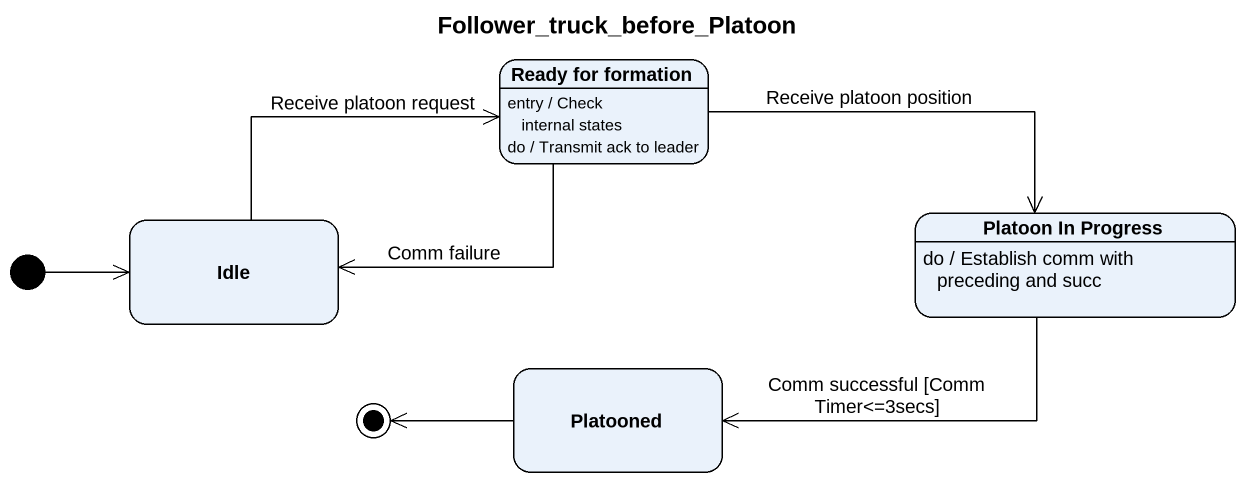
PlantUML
@startuml
title Follower_truck_before_Platoon
hide empty description
state "Ready for formation" as Ready_for_formation
Ready_for_formation : entry / Check internal states
Ready_for_formation : do / Transmit ack to leader
state Idle
state "Platoon In Progress" as Platoon_In_Progress
Platoon_In_Progress : do / Establish comm with preceding and succ
state Platooned
[*] -right-> Idle
Ready_for_formation -left-> Idle : Comm failure
Ready_for_formation -right-> Platoon_In_Progress : Receive platoon position
Idle -right-> Ready_for_formation : Receive platoon request
Platoon_In_Progress -left-> Platooned : Comm successful [Comm Timer<=3secs]
Platooned -left-> [*]
@enduml
